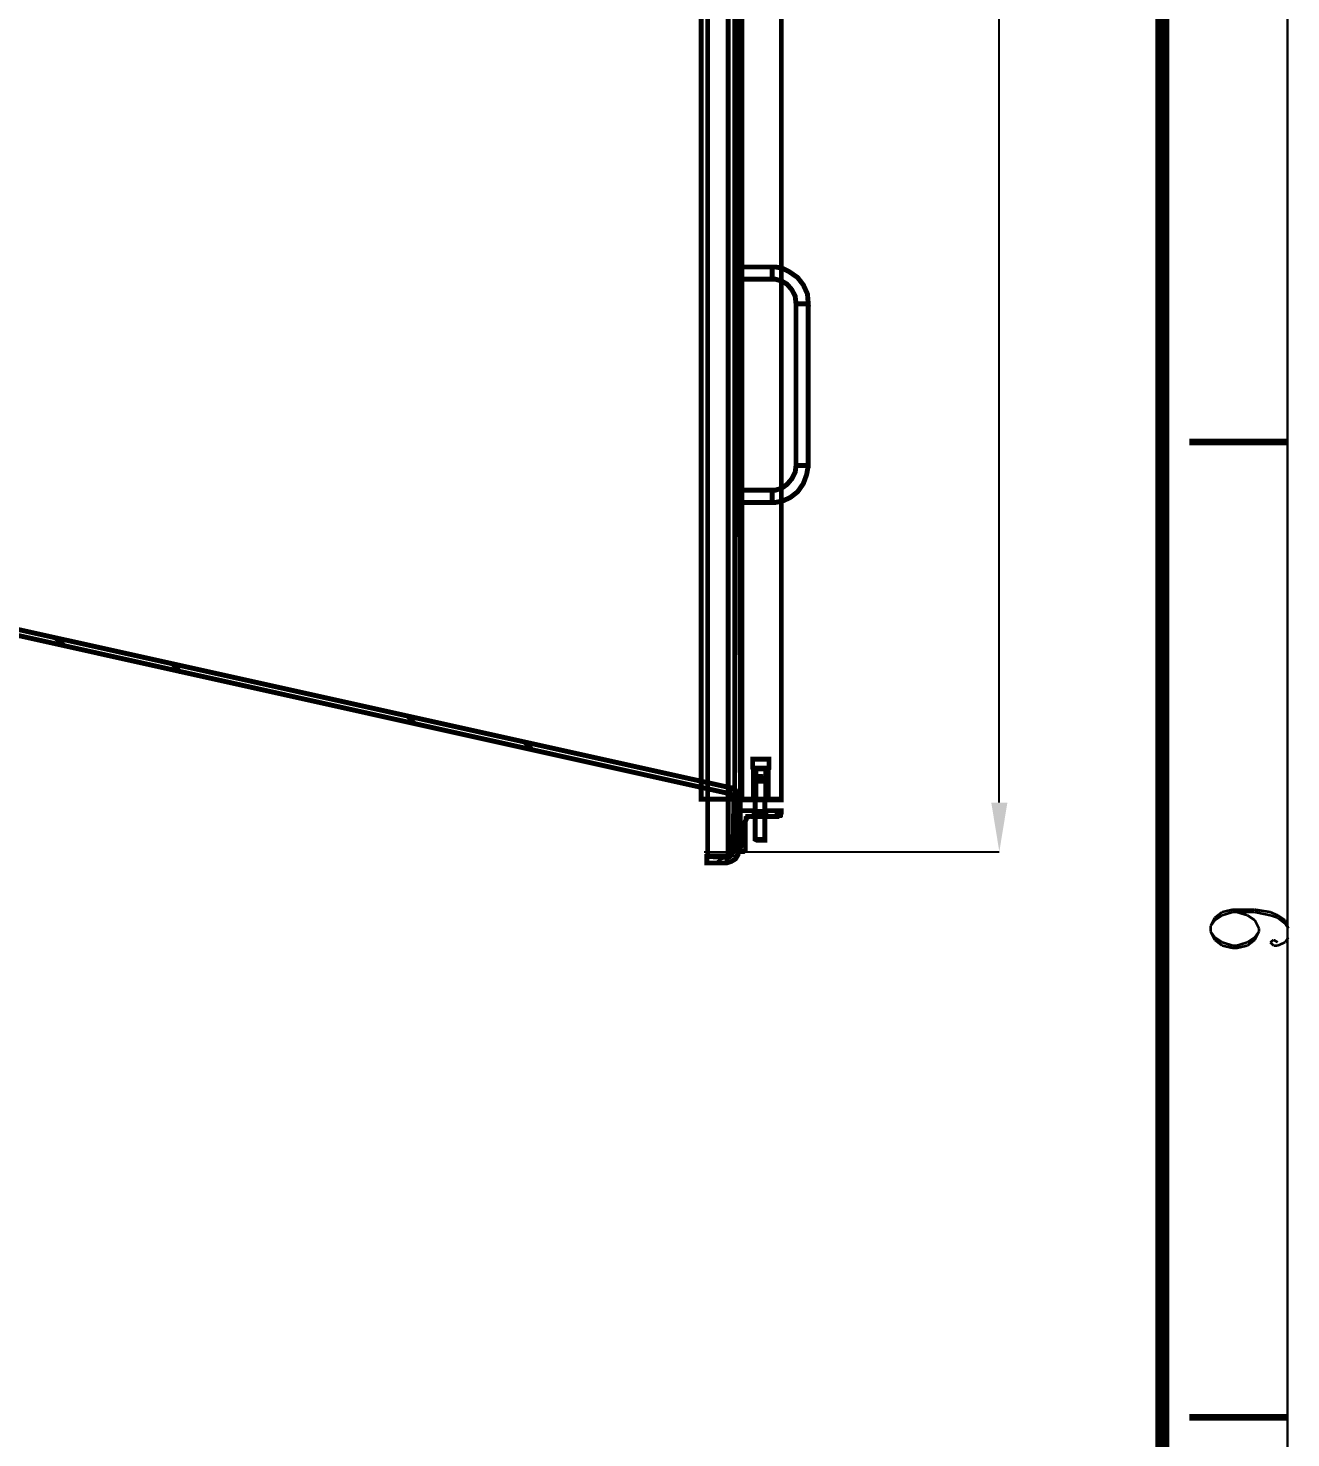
# Model space of a CAD drawing. Extents: x 0.1 to 11.6, y 0.3 to 16.2.
# Drawn here: x 9.004 to 11.577, y 10.212 to 13.085 of the extents above; entities that cross this region are included whole.
import ezdxf

# ---------------------------------------------------------------- set-up
doc = ezdxf.new("R2010")
doc.units = 0
doc.header["$MEASUREMENT"] = 0
doc.dimstyles.get("Standard").update_dxf_attribs({"dimtxt": 0.1, "dimasz": 0.1, "dimexe": 1.25, "dimexo": 0.625, "dimtad": 1, "dimtih": 1, "dimtxsty": 'Standard', "dimcen": 2.5, "dimazin": 3, "dimtfac": 1, "dimtmove": 0, "dimatfit": 3})

# ---------------------------------------------------------------- blocks, each defined once
blk = doc.blocks.new('_CLOSEDFILLED')
at = {"color": 0, "linetype": 'BYBLOCK'}
blk.add_solid([(-1, 0.164), (0, 0), (-1, -0.164)], dxfattribs=at)
blk = doc.blocks.new('*D3')
for p, q in [((10.3883, 15.0214), (10.9827, 15.0214)), ((10.9827, 13.3139), (10.9827, 14.9214)), ((10.9827, 11.5064), (10.9827, 13.1139)), ((10.3809, 11.4064), (10.9827, 11.4064))]:
    blk.add_line(p, q)
at = {"layer": 'Defpoints'}
for p in [(10.3883, 15.0214), (10.3809, 11.4064), (10.9827, 11.4064)]:
    blk.add_point(p, dxfattribs=at)
at = {"xscale": 0.1, "yscale": 0.1}
for p, rotation in [((10.9827, 15.0214), 90), ((10.9827, 11.4064), 270)]:
    blk.add_blockref('_CLOSEDFILLED', p, dxfattribs=dict(at, rotation=rotation))
at = {"insert": (10.9827, 13.2139), "char_height": 0.1, "attachment_point": 5, "rotation": 270}
blk.add_mtext('20', dxfattribs=at)

msp = doc.modelspace()

# ---------------------------------------------------------------- linework, layer by layer
at = {"color": 0}
for points, const_width in [([(0.155003, 16.22), (11.57, 16.22), (11.57, 0.310004), (0.155003, 0.310004), (0.155003, 16.22)], 0.005208), ([(10.5384, 15.055), (10.5384, 15.0517), (10.4583, 15.0517), (10.4567, 15.05), (10.4567, 11.5133), (10.4583, 11.5133), (10.5384, 11.5133), (10.5384, 11.5117), (10.4583, 11.5117), (10.4567, 11.5117), (10.4567, 11.5133), (10.455, 11.5133), (10.455, 15.05), (10.455, 15.0517), (10.4567, 15.0533), (10.4583, 15.0533), (10.4583, 15.055), (10.5384, 15.055)], 0.01), ([(10.4533, 11.5133), (10.4533, 15.05), (10.4533, 11.5133)], 0.01), ([(10.4583, 11.5133), (10.4583, 15.05), (10.4583, 11.5133)], 0.01), ([(10.52, 12.585), (10.52, 12.5833), (10.52, 12.58), (10.52, 12.5767), (10.52, 12.575), (10.52, 12.5733), (10.52, 12.575), (10.52, 12.5767), (10.52, 12.5783), (10.52, 12.5817), (10.52, 12.5833), (10.52, 12.5866), (10.52, 12.59), (10.52, 12.5933), (10.52, 12.595), (10.52, 12.5967), (10.52, 12.5983), (10.52, 12.5967), (10.52, 12.5933), (10.52, 12.5917), (10.52, 12.5883), (10.52, 12.585)], 0.01), ([(10.5684, 12.1934), (10.57, 12.1934), (10.5733, 12.1934), (10.575, 12.1934), (10.5767, 12.1934), (10.58, 12.1934), (10.585, 12.1934), (10.5866, 12.1934), (10.5883, 12.1934), (10.5917, 12.1934), (10.5933, 12.1934), (10.5933, 12.5233), (10.5917, 12.5233), (10.5883, 12.5233), (10.5866, 12.5233), (10.585, 12.5233), (10.58, 12.5233), (10.5767, 12.5233), (10.575, 12.5233), (10.5733, 12.5233), (10.57, 12.5233), (10.5684, 12.5233), (10.5684, 12.1934)], 0.01), ([(10.52, 12.13), (10.52, 12.1334), (10.52, 12.1367), (10.52, 12.1383), (10.52, 12.1417), (10.52, 12.1433), (10.52, 12.1417), (10.52, 12.14), (10.52, 12.1383), (10.52, 12.135), (10.52, 12.1317), (10.52, 12.1283), (10.52, 12.1267), (10.52, 12.1233), (10.52, 12.1217), (10.52, 12.12), (10.52, 12.1183), (10.52, 12.12), (10.52, 12.1217), (10.52, 12.125), (10.52, 12.1283), (10.52, 12.13)], 0.01), ([(10.4867, 11.51), (10.4867, 11.575), (10.4867, 11.5117), (10.4867, 11.51)], 0.01), ([(10.495, 11.56), (10.4967, 11.56), (10.4967, 11.5583), (10.4983, 11.5583), (10.5, 11.5566), (10.5, 11.555), (10.5, 11.5533), (10.5, 11.5517), (10.4983, 11.5517), (10.4967, 11.55), (10.495, 11.55), (10.4933, 11.55), (10.4933, 11.5517), (10.4933, 11.5533), (10.4916, 11.555), (10.4933, 11.5566), (10.4933, 11.5583), (10.495, 11.5583), (10.495, 11.56)], 0.01), ([(10.4967, 11.55), (10.495, 11.55), (10.4933, 11.55), (10.4933, 11.5517), (10.4916, 11.5533), (10.4916, 11.555), (10.4933, 11.5566), (10.495, 11.5583), (10.4967, 11.5583), (10.4983, 11.5583), (10.5, 11.5566), (10.5017, 11.555), (10.5017, 11.5533), (10.5, 11.5517), (10.5, 11.55), (10.4983, 11.55), (10.4967, 11.55)], 0.01), ([(10.4583, 11.51), (10.4583, 11.5117), (10.4583, 11.51)], 0.01), ([(10.5067, 11.4783), (10.5067, 11.49), (10.5384, 11.49), (10.5384, 11.4867), (10.5384, 11.485), (10.5367, 11.4833), (10.5367, 11.4817), (10.535, 11.4817), (10.535, 11.48), (10.5333, 11.48), (10.5317, 11.4783), (10.53, 11.4783), (10.5067, 11.4783)], 0.01)]:
    msp.add_lwpolyline(points, close=True, dxfattribs=dict(at, const_width=const_width))
for points, const_width in [([(11.315, 16.02), (11.315, 0.516656)], 0.028333), ([(10.43, 11.3983), (10.43, 15.165)], 0.01), ([(10.4434, 15.0517), (10.4434, 11.5117), (10.4533, 11.5117)], 0.01), ([(10.375, 15.04), (10.375, 11.5367)], 0.01), ([(10.3883, 11.5333), (10.3883, 15.04)], 0.01), ([(10.43, 11.5367), (10.43, 11.525), (10.43, 15.04), (10.43, 11.525)], 0.01), ([(10.43, 15.0267), (10.43, 11.5367)], 0.01), ([(10.4567, 11.5133), (10.4583, 11.5133), (10.4583, 15.05), (10.4567, 15.05)], 0.01), ([(10.4583, 11.5133), (10.4583, 15.05)], 0.01), ([(10.5117, 11.5133), (10.5384, 11.5133), (10.5384, 15.05), (10.5117, 15.05)], 0.01), ([(10.4567, 12.86), (10.455, 12.8617)], 0.01), ([(10.4567, 12.6733), (10.455, 12.6767)], 0.01), ([(10.52, 12.5983), (10.4567, 12.5983)], 0.01), ([(10.5384, 12.595), (10.535, 12.5967), (10.5267, 12.5983), (10.52, 12.5983)], 0.01), ([(10.5384, 12.57), (10.55, 12.5633), (10.56, 12.5517), (10.5667, 12.5384), (10.5684, 12.5233), (10.57, 12.5233), (10.5717, 12.5233), (10.5733, 12.5233), (10.5767, 12.5233), (10.58, 12.5233), (10.5833, 12.5233), (10.5866, 12.5233), (10.5883, 12.5233), (10.5917, 12.5233), (10.5933, 12.5233), (10.5917, 12.5433), (10.5833, 12.5617), (10.5717, 12.5767), (10.555, 12.5883), (10.5384, 12.5967)], 0.01), ([(10.4567, 12.5733), (10.52, 12.5733)], 0.01), ([(10.52, 12.5733), (10.5267, 12.5733), (10.5317, 12.5717), (10.5384, 12.57)], 0.01), ([(10.4567, 12.3033), (10.455, 12.305)], 0.01), ([(11.37, 12.2416), (11.57, 12.2416)], 0.013333), ([(10.5684, 12.1934), (10.5667, 12.18), (10.56, 12.1667), (10.55, 12.155), (10.5384, 12.1467), (10.5317, 12.145), (10.5267, 12.1433), (10.52, 12.1433)], 0.01), ([(10.52, 12.1183), (10.5267, 12.1183), (10.535, 12.12), (10.5384, 12.12), (10.5566, 12.1283), (10.5717, 12.14), (10.5833, 12.1567), (10.59, 12.175), (10.5933, 12.1934)], 0.01), ([(10.5684, 12.1934), (10.57, 12.1934), (10.5717, 12.1934), (10.5733, 12.1934), (10.5767, 12.1934), (10.58, 12.1934), (10.5833, 12.1934), (10.5866, 12.1934), (10.5883, 12.1934), (10.5917, 12.1934), (10.5933, 12.1934)], 0.01), ([(10.52, 12.1433), (10.4567, 12.1433)], 0.01), ([(10.4567, 12.1166), (10.455, 12.12)], 0.01), ([(10.4567, 12.1183), (10.52, 12.1183)], 0.01), ([(8.58832, 11.935), (10.4317, 11.525), (10.4333, 11.525), (10.435, 11.5233), (10.4367, 11.5217), (10.4383, 11.52), (10.44, 11.5183), (10.44, 11.5167), (10.44, 11.5133), (10.4417, 11.5133), (10.44, 11.4083), (10.44, 11.4067), (10.4383, 11.405), (10.4367, 11.4017), (10.435, 11.4), (10.435, 11.3983), (10.4333, 11.3967), (10.43, 11.3967), (10.4267, 11.395), (10.3867, 11.3967), (10.3867, 11.3834), (10.4267, 11.3834), (10.4367, 11.3867), (10.445, 11.3917), (10.45, 11.4), (10.4517, 11.4083), (10.4533, 11.5133), (10.4533, 11.5167), (10.4517, 11.5217), (10.45, 11.525), (10.4467, 11.5283), (10.445, 11.5317), (10.4417, 11.5333), (10.4367, 11.5367), (10.435, 11.5367), (8.59, 11.9467)], 0.01), ([(9.07667, 11.8267), (9.06, 11.8417)], 0.01), ([(9.315, 11.7717), (9.29833, 11.7884)], 0.01), ([(10.4567, 11.7467), (10.455, 11.7467)], 0.01), ([(9.79167, 11.6667), (9.77669, 11.6833)], 0.01), ([(10.0317, 11.6133), (10.015, 11.63)], 0.01), ([(10.51, 11.575), (10.5133, 11.5767), (10.5133, 11.595), (10.51, 11.595), (10.5084, 11.595), (10.5067, 11.595), (10.505, 11.595), (10.5033, 11.595), (10.4983, 11.595), (10.495, 11.595), (10.4933, 11.595), (10.49, 11.595), (10.4867, 11.595), (10.485, 11.595), (10.4817, 11.595), (10.48, 11.595), (10.48, 11.5767), (10.4817, 11.575)], 0.01), ([(10.5133, 11.595), (10.5117, 11.595), (10.51, 11.595), (10.5067, 11.595), (10.505, 11.595), (10.5017, 11.595), (10.4983, 11.595), (10.4933, 11.595), (10.4916, 11.595), (10.4867, 11.595), (10.4833, 11.595), (10.4817, 11.595), (10.48, 11.595)], 0.01), ([(10.48, 11.5767), (10.4817, 11.5767), (10.4833, 11.5767), (10.485, 11.5767), (10.49, 11.5767), (10.4933, 11.5767), (10.495, 11.5767), (10.5, 11.5767), (10.5033, 11.5767), (10.505, 11.5767), (10.5084, 11.5767), (10.51, 11.5767), (10.5117, 11.5767), (10.5133, 11.5767)], 0.01), ([(10.5117, 11.5133), (10.5117, 11.575), (10.51, 11.575), (10.5084, 11.575), (10.5067, 11.575), (10.505, 11.575), (10.5017, 11.575), (10.4967, 11.575), (10.4933, 11.575), (10.4916, 11.575), (10.4883, 11.575), (10.485, 11.575), (10.4817, 11.575), (10.4817, 11.5133)], 0.01), ([(10.5067, 11.5117), (10.5067, 11.575)], 0.01), ([(10.5067, 11.575), (10.5067, 11.51), (10.5067, 11.5117)], 0.01), ([(10.4567, 11.56), (10.455, 11.5617)], 0.01), ([(10.4967, 11.5583), (10.4983, 11.5583)], 0.01), ([(10.4967, 11.55), (10.4983, 11.55)], 0.01), ([(10.375, 11.5367), (10.375, 11.5133), (10.3883, 11.5133)], 0.01), ([(10.43, 11.525), (10.43, 11.3983), (10.3883, 11.3983), (10.3883, 11.535)], 0.01), ([(10.44, 11.5167), (10.4383, 11.5183), (10.435, 11.5217), (10.43, 11.525), (10.4333, 11.525)], 0.01), ([(10.4316, 11.5233), (10.435, 11.5367)], 0.01), ([(10.4333, 11.5233), (10.435, 11.5233), (10.4383, 11.5217), (10.4434, 11.52), (10.4467, 11.5183), (10.45, 11.5167), (10.4517, 11.5167), (10.4533, 11.515)], 0.01), ([(10.3883, 11.5133), (10.4533, 11.5133)], 0.01), ([(10.44, 11.5167), (10.4417, 11.515), (10.4434, 11.5117)], 0.01), ([(10.44, 11.405), (10.4417, 11.4067), (10.4434, 11.41), (10.4434, 11.5117)], 0.01), ([(10.4417, 11.5117), (10.4533, 11.5117)], 0.01), ([(10.4533, 11.515), (10.455, 11.5133)], 0.01), ([(10.4533, 11.5133), (10.455, 11.5133), (10.455, 11.49)], 0.01), ([(10.4533, 11.5133), (10.455, 11.5133)], 0.01), ([(10.455, 11.5133), (10.4567, 11.5133)], 0.01), ([(10.485, 11.4783), (10.4833, 11.4783), (10.4783, 11.4783), (10.475, 11.4783), (10.4717, 11.4783), (10.47, 11.4783), (10.47, 11.4767), (10.4667, 11.475), (10.4667, 11.4717), (10.465, 11.4683), (10.465, 11.4667), (10.465, 11.4134), (10.465, 11.4117), (10.465, 11.41), (10.4633, 11.41), (10.4633, 11.4083), (10.4616, 11.4067), (10.46, 11.4067), (10.4583, 11.4067), (10.455, 11.4067), (10.455, 11.49), (10.4833, 11.49), (10.4833, 11.4783)], 0.01), ([(10.4583, 11.5133), (10.4817, 11.5133)], 0.01), ([(10.4583, 11.5117), (10.4583, 11.51)], 0.01), ([(10.4817, 11.5133), (10.5117, 11.5133)], 0.01), ([(10.4833, 11.49), (10.485, 11.49)], 0.01), ([(10.485, 11.5117), (10.485, 11.4316), (10.4883, 11.43), (10.49, 11.43), (10.4916, 11.43), (10.4933, 11.43), (10.495, 11.43), (10.4983, 11.43), (10.5, 11.43), (10.5033, 11.43), (10.505, 11.43), (10.505, 11.4316), (10.505, 11.5117), (10.5033, 11.5133)], 0.01), ([(10.505, 11.49), (10.5067, 11.49)], 0.01), ([(10.535, 11.48), (10.5267, 11.49)], 0.01), ([(10.4867, 11.4883), (10.4883, 11.4883), (10.4916, 11.4883), (10.4933, 11.4883), (10.4967, 11.4883), (10.5, 11.4883), (10.5017, 11.4883), (10.505, 11.4883), (10.5067, 11.4883)], 0.01), ([(10.5067, 11.4783), (10.505, 11.4783), (10.5017, 11.4783), (10.5, 11.4783), (10.4967, 11.4783), (10.4933, 11.4783), (10.4916, 11.4783), (10.4883, 11.4783), (10.4867, 11.4783)], 0.01), ([(10.5067, 11.4783), (10.505, 11.4783)], 0.01), ([(10.485, 11.4316), (10.4867, 11.4316), (10.4883, 11.4316), (10.4916, 11.4316), (10.4933, 11.4316), (10.495, 11.4316), (10.4983, 11.4316), (10.5017, 11.4316), (10.5033, 11.4316), (10.505, 11.4316)], 0.01), ([(10.4383, 11.4067), (10.4383, 11.405), (10.435, 11.4017), (10.43, 11.3983), (10.435, 11.4), (10.4367, 11.4017)], 0.01), ([(10.4533, 11.4067), (10.4517, 11.4067), (10.45, 11.405), (10.4467, 11.4033), (10.4434, 11.4017), (10.4383, 11.4)], 0.01), ([(10.4533, 11.4083), (10.44, 11.4083)], 0.01), ([(10.4533, 11.41), (10.4434, 11.41)], 0.01), ([(10.4517, 11.4067), (10.4533, 11.4083), (10.455, 11.41), (10.455, 11.4117), (10.4517, 11.4117)], 0.01), ([(10.4283, 11.3834), (10.4283, 11.395)], 0.01), ([(11.4217, 11.2717), (11.4134, 11.255)], 0.005208), ([(11.4217, 11.2667), (11.4134, 11.255)], 0.005208), ([(11.4367, 11.2833), (11.4217, 11.2717)], 0.005208), ([(11.4367, 11.2767), (11.4217, 11.2667)], 0.005208), ([(11.4583, 11.2884), (11.4367, 11.2833)], 0.005208), ([(11.4583, 11.2833), (11.4367, 11.2767)], 0.005208), ([(11.5033, 11.2884), (11.4583, 11.2884)], 0.005208), ([(11.5033, 11.2833), (11.4583, 11.2833)], 0.005208), ([(11.4883, 11.2767), (11.4667, 11.2833)], 0.005208), ([(11.5033, 11.2667), (11.4883, 11.2767)], 0.005208), ([(11.535, 11.2833), (11.5033, 11.2884)], 0.005208), ([(11.535, 11.2767), (11.5033, 11.2833)], 0.005208), ([(11.5117, 11.25), (11.5033, 11.2667)], 0.005208), ([(11.55, 11.2767), (11.535, 11.2833)], 0.005208), ([(11.55, 11.2717), (11.535, 11.2767)], 0.005208), ([(11.565, 11.2667), (11.55, 11.2767)], 0.005208), ([(11.565, 11.26), (11.55, 11.2717)], 0.005208), ([(11.5717, 11.25), (11.565, 11.2667)], 0.005208), ([(11.4134, 11.255), (11.4134, 11.2433)], 0.005208), ([(11.4134, 11.2433), (11.4217, 11.2267)], 0.005208), ([(11.4134, 11.2433), (11.4217, 11.2317)], 0.005208), ([(11.5033, 11.2267), (11.5117, 11.2433)], 0.005208), ([(11.5033, 11.2317), (11.5117, 11.2433)], 0.005208), ([(11.5117, 11.2433), (11.5117, 11.25)], 0.005208), ([(11.5717, 11.25), (11.565, 11.26)], 0.005208), ([(11.4217, 11.2317), (11.4367, 11.2217)], 0.005208), ([(11.4217, 11.2267), (11.4367, 11.215)], 0.005208), ([(11.4367, 11.2217), (11.4583, 11.215)], 0.005208), ([(11.4367, 11.215), (11.4583, 11.21)], 0.005208), ([(11.4583, 11.215), (11.4667, 11.215)], 0.005208), ([(11.4583, 11.21), (11.4667, 11.21)], 0.005208), ([(11.4667, 11.215), (11.4883, 11.2217)], 0.005208), ([(11.4667, 11.21), (11.4883, 11.215)], 0.005208), ([(11.4883, 11.2217), (11.5033, 11.2317)], 0.005208), ([(11.4883, 11.215), (11.5033, 11.2267)], 0.005208), ([(11.5417, 11.2267), (11.535, 11.2217)], 0.005208), ([(11.535, 11.2217), (11.5417, 11.215)], 0.005208), ([(11.55, 11.2217), (11.5417, 11.2267)], 0.005208), ([(11.5417, 11.215), (11.55, 11.215)], 0.005208), ([(11.55, 11.215), (11.565, 11.2217)], 0.005208), ([(11.565, 11.2217), (11.5717, 11.2317)], 0.005208), ([(11.37, 10.2533), (11.57, 10.2533)], 0.013333)]:
    msp.add_lwpolyline(points, dxfattribs=dict(at, const_width=const_width))

# ---------------------------------------------------------------- dimensions: what is measured, and where the dimension line sits
at = {"linetype": 'Continuous'}
dim = msp.add_linear_dim(base=(10.982699, 11.406382), p1=(10.380862, 11.406382), p2=(10.3883, 15.021448), angle=90, text='20', dimstyle='Standard', dxfattribs=at)
dim.commit()
dim.dimension.update_dxf_attribs({"geometry": '*D3', "text_midpoint": (10.982699, 13.213915), "text_rotation": 270})

doc.saveas('drawing.dxf')
